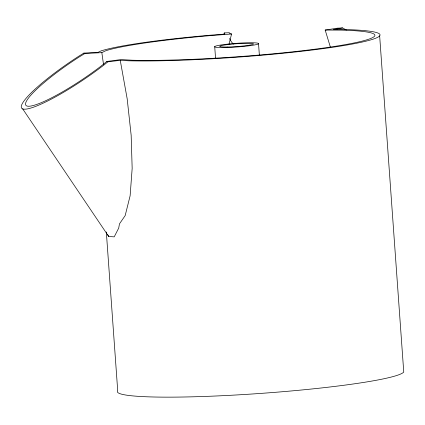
<?xml version="1.0" encoding="UTF-8"?>
<svg xmlns="http://www.w3.org/2000/svg" width="425" height="425" viewBox="0 0 425 425"><rect width="100%" height="100%" fill="white"/><g stroke="black" fill="none" stroke-linecap="round" stroke-linejoin="round"><path stroke-width="0.64" d="M223.996 34.117L224.23 32.932L229.426 32.714L229.627 33.532L231.572 34L228.985 44.227M330.485 47.457L325.178 30.058L341.078 30.111A138.63 11.602 -4.1 0 1 327.245 47.504A138.63 11.602 -4.1 0 1 132.18 60.222L120.934 59.59L106.802 61.46L102.239 65.184A62.528 10.264 -34 0 1 26.849 105.979A62.528 10.264 -34 0 1 79.369 56.865L84.904 53.492L101.841 52.647L105.926 50.671A138.63 11.602 -4.1 0 1 210.375 35.615L231.572 34M107.844 61.838L104.252 64.77A67.644 11.103 -34 0 1 22.695 108.901L108.683 236.47L114.213 236.868L118.708 228.071L119.468 223.874L125.173 215.597L130.124 195.771L132.164 168.385L131.16 135.299L127.176 98.775L120.243 60.323L107.844 61.838L106.802 61.46M224.23 32.932L224.809 34.09L209.408 35.264A143.751 12.027 -4.1 0 0 101.102 50.878L98.164 52.291L83.863 53.114L79.507 55.765A67.644 11.103 -34 0 0 22.695 108.901M346.301 30.016L342.614 27.944L333.285 29.516L344.935 29.553A143.751 12.027 -4.1 0 1 330.592 47.589A143.751 12.027 -4.1 0 1 128.323 60.78L120.243 60.323M325.178 30.058L337.455 28.162L342.614 27.944M83.863 53.114L84.904 53.492M107.583 234.457L108.683 236.47M101.841 52.647L103.53 64.6M379.652 35.838L403.75 372.024A143.751 12.027 -4.1 0 1 250.585 394.103A143.751 12.027 -4.1 0 1 117.704 390.676L106.324 231.976M258.543 43.738A22.031 1.843 -4.1 0 1 224.326 47.573A22.031 1.843 -4.1 0 1 227.014 44.189A22.031 1.843 -4.1 0 1 258.543 43.738L259.351 54.979M214.71 46.596L215.565 58.496M233.32 44.126A62.528 24.857 6.3 0 1 229.585 38.441M227.184 47.016A16.91 1.413 -4.1 0 0 253.454 44.067A16.91 1.413 -4.1 0 0 229.25 44.418A16.91 1.413 -4.1 0 0 227.184 47.016"/></g></svg>
